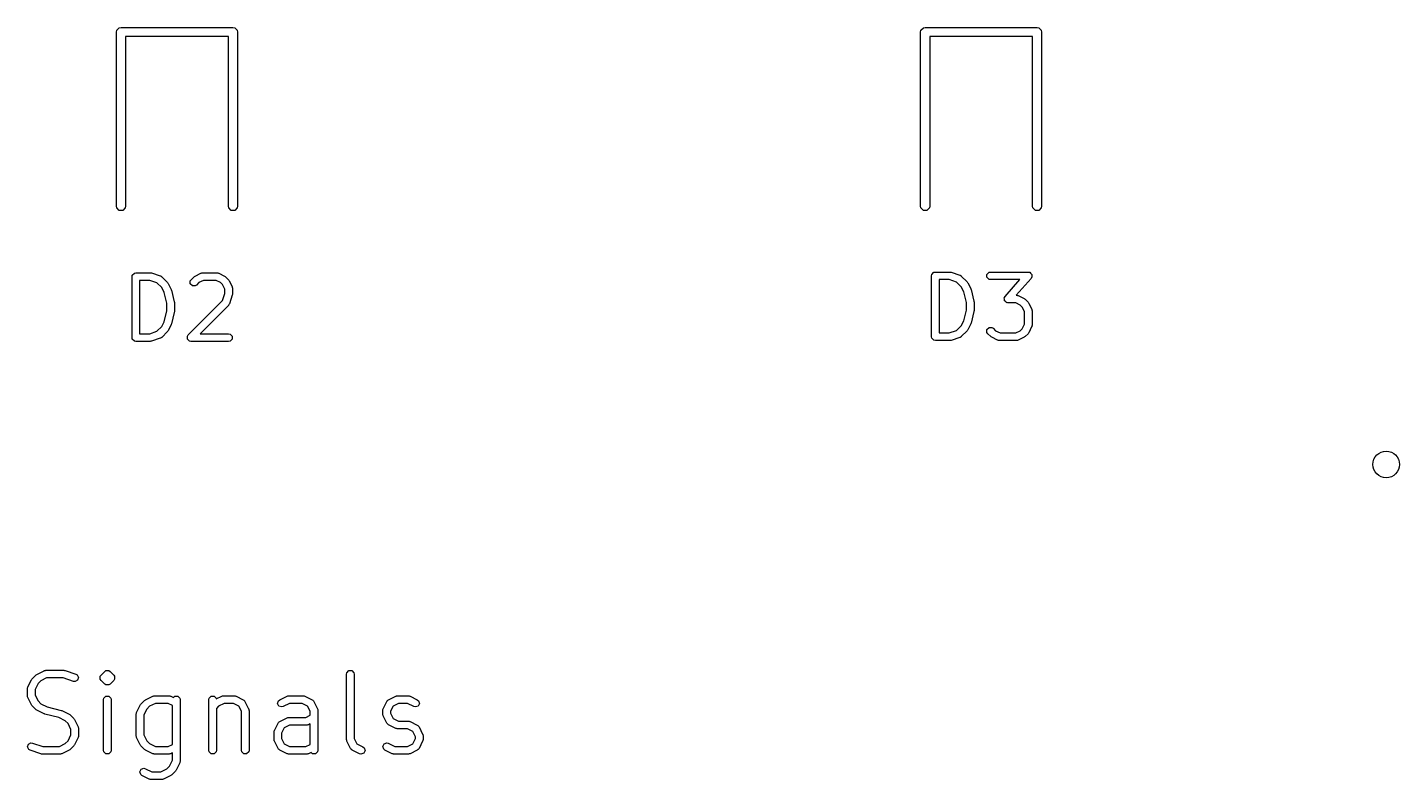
# Model space of a CAD drawing. Extents: x 4.43 to 6.16, y -4.89 to -3.36.
# Drawn here: x 5.453 to 6.162, y -4.894 to -4.505 of the extents above; entities that cross this region are included whole.
import ezdxf

# ---------------------------------------------------------------- set-up
doc = ezdxf.new("R2010")
doc.units = 0
doc.header["$MEASUREMENT"] = 0
doc.layers.add('BLACK', color=7, linetype='CONTINUOUS')

msp = doc.modelspace()

# ---------------------------------------------------------------- linework, layer by layer
at = {"layer": 'BLACK', "linetype": 'CONTINUOUS'}
for p, q in [((5.49862, -4.50728), (5.4988, -4.50638)), ((5.49862, -4.59724), (5.49862, -4.50728)), ((5.4988, -4.50638), (5.50008, -4.5051)), ((5.50008, -4.5051), (5.50098, -4.50492)), ((5.50098, -4.50492), (5.55886, -4.50492)), ((5.5565, -4.50965), (5.50335, -4.50965)), ((5.50335, -4.50965), (5.50335, -4.59724)), ((5.5565, -4.59724), (5.5565, -4.50965)), ((5.55886, -4.50492), (5.55976, -4.5051)), ((5.55976, -4.5051), (5.56104, -4.50638)), ((5.56104, -4.50638), (5.56122, -4.50728)), ((5.56122, -4.50728), (5.56122, -4.59724)), ((5.91437, -4.50728), (5.91455, -4.50638)), ((5.91437, -4.59724), (5.91437, -4.50728)), ((5.91455, -4.50638), (5.91583, -4.5051)), ((5.91583, -4.5051), (5.91673, -4.50492)), ((5.91673, -4.50492), (5.97461, -4.50492)), ((5.97224, -4.50965), (5.91909, -4.50965)), ((5.91909, -4.50965), (5.91909, -4.59724)), ((5.97224, -4.59724), (5.97224, -4.50965)), ((5.97461, -4.50492), (5.97551, -4.5051)), ((5.97551, -4.5051), (5.97679, -4.50638)), ((5.97679, -4.50638), (5.97697, -4.50728)), ((5.97697, -4.50728), (5.97697, -4.59724)), ((5.4988, -4.59815), (5.49862, -4.59724)), ((5.50008, -4.59943), (5.4988, -4.59815)), ((5.50189, -4.59943), (5.50008, -4.59943)), ((5.50317, -4.59815), (5.50189, -4.59943)), ((5.50335, -4.59724), (5.50317, -4.59815)), ((5.55668, -4.59815), (5.5565, -4.59724)), ((5.55795, -4.59943), (5.55668, -4.59815)), ((5.55976, -4.59943), (5.55795, -4.59943)), ((5.56104, -4.59815), (5.55976, -4.59943)), ((5.56122, -4.59724), (5.56104, -4.59815)), ((5.91455, -4.59815), (5.91437, -4.59724)), ((5.91583, -4.59943), (5.91455, -4.59815)), ((5.91764, -4.59943), (5.91583, -4.59943)), ((5.91891, -4.59815), (5.91764, -4.59943)), ((5.91909, -4.59724), (5.91891, -4.59815)), ((5.97242, -4.59815), (5.97224, -4.59724)), ((5.9737, -4.59943), (5.97242, -4.59815)), ((5.97551, -4.59943), (5.9737, -4.59943)), ((5.97679, -4.59815), (5.97551, -4.59943)), ((5.97697, -4.59724), (5.97679, -4.59815)), ((5.50682, -4.6329), (5.50789, -4.63184)), ((5.50789, -4.63184), (5.50864, -4.63169)), ((5.50864, -4.63169), (5.51614, -4.63169)), ((5.51614, -4.63169), (5.51645, -4.63175)), ((5.51645, -4.63175), (5.51676, -4.63179)), ((5.51676, -4.63179), (5.52126, -4.63329)), ((5.53926, -4.6334), (5.54226, -4.6319)), ((5.54226, -4.6319), (5.54235, -4.63187)), ((5.54235, -4.63187), (5.54239, -4.63184)), ((5.54239, -4.63184), (5.54269, -4.63178)), ((5.54269, -4.63178), (5.543, -4.63169)), ((5.543, -4.63169), (5.54304, -4.63171)), ((5.54304, -4.63171), (5.54314, -4.63169)), ((5.54314, -4.63169), (5.55064, -4.63169)), ((5.55064, -4.63169), (5.55073, -4.63171)), ((5.55073, -4.63171), (5.55078, -4.63169)), ((5.55078, -4.63169), (5.55108, -4.63178)), ((5.55108, -4.63178), (5.55139, -4.63184)), ((5.55139, -4.63184), (5.55142, -4.63187)), ((5.55142, -4.63187), (5.55152, -4.6319)), ((5.55152, -4.6319), (5.55452, -4.6334)), ((5.92021, -4.63251), (5.92128, -4.63144)), ((5.92128, -4.63144), (5.92203, -4.6313)), ((5.92203, -4.6313), (5.92953, -4.6313)), ((5.92953, -4.6313), (5.92984, -4.63136)), ((5.92984, -4.63136), (5.93015, -4.6314)), ((5.93015, -4.6314), (5.93465, -4.6329)), ((5.94871, -4.63251), (5.94977, -4.63144)), ((5.94977, -4.63144), (5.95052, -4.6313)), ((5.95052, -4.6313), (5.97002, -4.6313)), ((5.97002, -4.6313), (5.97057, -4.6314)), ((5.97057, -4.6314), (5.97065, -4.6314)), ((5.97065, -4.6314), (5.97069, -4.63143)), ((5.97069, -4.63143), (5.97078, -4.63144)), ((5.97078, -4.63144), (5.97127, -4.63193)), ((5.97127, -4.63193), (5.97179, -4.63239)), ((5.50667, -4.63366), (5.50682, -4.6329)), ((5.50667, -4.66515), (5.50667, -4.63366)), ((5.51582, -4.63563), (5.51061, -4.63563)), ((5.51061, -4.63563), (5.51061, -4.66318)), ((5.51958, -4.63688), (5.51582, -4.63563)), ((5.52202, -4.63932), (5.51958, -4.63688)), ((5.52126, -4.63329), (5.52135, -4.63334)), ((5.52135, -4.63334), (5.52139, -4.63334)), ((5.52139, -4.63334), (5.52166, -4.63351)), ((5.52166, -4.63351), (5.52193, -4.63367)), ((5.52193, -4.63367), (5.52195, -4.63371)), ((5.52195, -4.63371), (5.52203, -4.63377)), ((5.52328, -4.64184), (5.52202, -4.63932)), ((5.52203, -4.63377), (5.52503, -4.63676)), ((5.52503, -4.63676), (5.52521, -4.63703)), ((5.52521, -4.63703), (5.5254, -4.63728)), ((5.5254, -4.63728), (5.5269, -4.64028)), ((5.53682, -4.6359), (5.53725, -4.63526)), ((5.53682, -4.63741), (5.53682, -4.6359)), ((5.53789, -4.63848), (5.53682, -4.63741)), ((5.53725, -4.63526), (5.53875, -4.63377)), ((5.53939, -4.63848), (5.53789, -4.63848)), ((5.53875, -4.63377), (5.53901, -4.63359)), ((5.53901, -4.63359), (5.53926, -4.6334)), ((5.54003, -4.63805), (5.53939, -4.63848)), ((5.5413, -4.63677), (5.54003, -4.63805)), ((5.5436, -4.63563), (5.5413, -4.63677)), ((5.55017, -4.63563), (5.5436, -4.63563)), ((5.55247, -4.63677), (5.55017, -4.63563)), ((5.55352, -4.63782), (5.55247, -4.63677)), ((5.55467, -4.64012), (5.55352, -4.63782)), ((5.55452, -4.6334), (5.55477, -4.63359)), ((5.55477, -4.63359), (5.55503, -4.63377)), ((5.55503, -4.63377), (5.55653, -4.63526)), ((5.55653, -4.63526), (5.5567, -4.63553)), ((5.5567, -4.63553), (5.5569, -4.63578)), ((5.5569, -4.63578), (5.5584, -4.63878)), ((5.5584, -4.63878), (5.55842, -4.63887)), ((5.55842, -4.63887), (5.55846, -4.6389)), ((5.55846, -4.6389), (5.55852, -4.63921)), ((5.55852, -4.63921), (5.5586, -4.63952)), ((5.92006, -4.63326), (5.92021, -4.63251)), ((5.92006, -4.66476), (5.92006, -4.63326)), ((5.92921, -4.63523), (5.924, -4.63523)), ((5.924, -4.63523), (5.924, -4.66279)), ((5.93296, -4.63648), (5.92921, -4.63523)), ((5.93541, -4.63893), (5.93296, -4.63648)), ((5.93465, -4.6329), (5.93474, -4.63294)), ((5.93474, -4.63294), (5.93478, -4.63294)), ((5.93478, -4.63294), (5.93504, -4.63312)), ((5.93504, -4.63312), (5.93532, -4.63328)), ((5.93532, -4.63328), (5.93534, -4.63332)), ((5.93534, -4.63332), (5.93542, -4.63337)), ((5.93667, -4.64145), (5.93541, -4.63893)), ((5.93542, -4.63337), (5.93842, -4.63637)), ((5.93842, -4.63637), (5.93859, -4.63663)), ((5.93859, -4.63663), (5.93879, -4.63688)), ((5.93879, -4.63688), (5.94029, -4.63988)), ((5.94871, -4.63402), (5.94871, -4.63251)), ((5.94977, -4.63508), (5.94871, -4.63402)), ((5.95052, -4.63523), (5.94977, -4.63508)), ((5.96568, -4.63523), (5.95052, -4.63523)), ((5.95804, -4.64397), (5.96568, -4.63523)), ((5.9715, -4.63456), (5.96386, -4.64329)), ((5.97178, -4.63407), (5.9715, -4.63456)), ((5.97184, -4.63402), (5.97178, -4.63407)), ((5.97179, -4.63239), (5.97179, -4.63246)), ((5.97179, -4.63246), (5.97184, -4.63251)), ((5.97184, -4.63251), (5.97184, -4.6332)), ((5.97184, -4.6332), (5.97189, -4.63389)), ((5.97189, -4.63389), (5.97184, -4.63397)), ((5.97184, -4.63397), (5.97184, -4.63402)), ((5.52467, -4.6474), (5.52328, -4.64184)), ((5.5269, -4.64028), (5.52696, -4.64048)), ((5.52696, -4.64048), (5.52705, -4.64068)), ((5.52705, -4.64068), (5.52855, -4.64668)), ((5.53575, -4.66376), (5.55342, -4.64609)), ((5.55342, -4.64609), (5.55467, -4.64234)), ((5.55467, -4.64234), (5.55467, -4.64012)), ((5.5585, -4.64328), (5.557, -4.64778)), ((5.55854, -4.64297), (5.5585, -4.64328)), ((5.55861, -4.64266), (5.55854, -4.64297)), ((5.5586, -4.63952), (5.55859, -4.63956)), ((5.55859, -4.63956), (5.55861, -4.63966)), ((5.55861, -4.63966), (5.55861, -4.64266)), ((5.93806, -4.647), (5.93667, -4.64145)), ((5.94029, -4.63988), (5.94034, -4.64009)), ((5.94034, -4.64009), (5.94044, -4.64029)), ((5.94044, -4.64029), (5.94194, -4.64628)), ((5.94194, -4.64628), (5.94195, -4.64653)), ((5.94195, -4.64653), (5.94199, -4.64676)), ((5.95766, -4.64463), (5.95771, -4.64455)), ((5.95771, -4.64532), (5.95766, -4.64463)), ((5.95771, -4.64451), (5.95776, -4.64445)), ((5.95771, -4.64455), (5.95771, -4.64451)), ((5.95771, -4.64602), (5.95771, -4.64532)), ((5.95775, -4.64606), (5.95771, -4.64602)), ((5.95776, -4.64613), (5.95775, -4.64606)), ((5.95776, -4.64445), (5.95804, -4.64397)), ((5.95828, -4.64659), (5.95776, -4.64613)), ((5.96386, -4.64329), (5.96402, -4.64329)), ((5.96402, -4.64329), (5.96412, -4.64331)), ((5.96412, -4.64331), (5.96416, -4.6433)), ((5.96416, -4.6433), (5.96447, -4.64338)), ((5.96447, -4.64338), (5.96478, -4.64344)), ((5.96478, -4.64344), (5.96481, -4.64348)), ((5.96481, -4.64348), (5.9649, -4.6435)), ((5.9649, -4.6435), (5.9679, -4.645)), ((5.9679, -4.645), (5.96815, -4.64519)), ((5.96815, -4.64519), (5.96841, -4.64537)), ((5.96841, -4.64537), (5.96991, -4.64687)), ((5.52328, -4.65697), (5.52467, -4.65141)), ((5.52467, -4.65141), (5.52467, -4.6474)), ((5.52855, -4.65213), (5.52705, -4.65813)), ((5.52855, -4.64668), (5.52856, -4.64692)), ((5.52856, -4.65189), (5.52855, -4.65213)), ((5.52856, -4.64692), (5.52861, -4.64716)), ((5.52861, -4.65166), (5.52856, -4.65189)), ((5.52861, -4.64716), (5.52861, -4.65166)), ((5.55653, -4.64855), (5.54189, -4.66318)), ((5.55658, -4.64847), (5.55653, -4.64855)), ((5.55662, -4.64845), (5.55658, -4.64847)), ((5.55678, -4.64817), (5.55662, -4.64845)), ((5.55696, -4.64791), (5.55678, -4.64817)), ((5.557, -4.64778), (5.55696, -4.64786)), ((5.55696, -4.64786), (5.55696, -4.64791)), ((5.93667, -4.65657), (5.93806, -4.65102)), ((5.93806, -4.65102), (5.93806, -4.647)), ((5.94194, -4.65174), (5.94044, -4.65774)), ((5.94195, -4.6515), (5.94194, -4.65174)), ((5.94199, -4.65126), (5.94195, -4.6515)), ((5.94199, -4.64676), (5.94199, -4.65126)), ((5.95877, -4.64708), (5.95828, -4.64659)), ((5.95886, -4.6471), (5.95877, -4.64708)), ((5.95889, -4.64713), (5.95886, -4.6471)), ((5.95897, -4.64712), (5.95889, -4.64713)), ((5.95952, -4.64723), (5.95897, -4.64712)), ((5.96356, -4.64723), (5.95952, -4.64723)), ((5.96586, -4.64838), (5.96356, -4.64723)), ((5.9669, -4.64943), (5.96586, -4.64838)), ((5.96805, -4.65173), (5.9669, -4.64943)), ((5.96805, -4.6583), (5.96805, -4.65173)), ((5.96991, -4.64687), (5.97009, -4.64713)), ((5.97009, -4.64713), (5.97028, -4.64738)), ((5.97028, -4.64738), (5.97178, -4.65038)), ((5.97178, -4.65038), (5.97181, -4.65048)), ((5.97181, -4.65048), (5.97184, -4.65051)), ((5.97184, -4.65051), (5.9719, -4.65082)), ((5.9719, -4.65082), (5.97199, -4.65112)), ((5.97199, -4.65112), (5.97197, -4.65116)), ((5.97197, -4.65116), (5.97199, -4.65126)), ((5.97199, -4.65126), (5.97199, -4.65876)), ((5.51958, -4.66193), (5.52202, -4.65949)), ((5.52202, -4.65949), (5.52328, -4.65697)), ((5.5269, -4.65853), (5.5254, -4.66153)), ((5.52696, -4.65833), (5.5269, -4.65853)), ((5.52705, -4.65813), (5.52696, -4.65833)), ((5.93296, -4.66154), (5.93541, -4.65909)), ((5.93541, -4.65909), (5.93667, -4.65657)), ((5.94029, -4.65814), (5.93879, -4.66114)), ((5.94034, -4.65793), (5.94029, -4.65814)), ((5.94044, -4.65774), (5.94034, -4.65793)), ((5.94871, -4.66101), (5.94977, -4.65994)), ((5.94977, -4.65994), (5.95128, -4.65994)), ((5.95128, -4.65994), (5.95192, -4.66037)), ((5.95192, -4.66037), (5.95319, -4.66164)), ((5.96586, -4.66164), (5.9669, -4.66059)), ((5.9669, -4.66059), (5.96805, -4.6583)), ((5.97178, -4.65964), (5.97028, -4.66264)), ((5.97181, -4.65955), (5.97178, -4.65964)), ((5.97184, -4.65951), (5.97181, -4.65955)), ((5.9719, -4.6592), (5.97184, -4.65951)), ((5.97199, -4.6589), (5.9719, -4.6592)), ((5.97199, -4.65876), (5.97197, -4.65886)), ((5.97197, -4.65886), (5.97199, -4.6589)), ((5.50682, -4.66591), (5.50667, -4.66515)), ((5.50789, -4.66697), (5.50682, -4.66591)), ((5.50864, -4.66712), (5.50789, -4.66697)), ((5.51614, -4.66712), (5.50864, -4.66712)), ((5.51061, -4.66318), (5.51582, -4.66318)), ((5.51582, -4.66318), (5.51958, -4.66193)), ((5.51645, -4.66706), (5.51614, -4.66712)), ((5.51676, -4.66702), (5.51645, -4.66706)), ((5.52126, -4.66552), (5.51676, -4.66702)), ((5.52135, -4.66547), (5.52126, -4.66552)), ((5.52139, -4.66547), (5.52135, -4.66547)), ((5.52166, -4.6653), (5.52139, -4.66547)), ((5.52193, -4.66514), (5.52166, -4.6653)), ((5.52195, -4.6651), (5.52193, -4.66514)), ((5.52203, -4.66505), (5.52195, -4.6651)), ((5.52503, -4.66205), (5.52203, -4.66505)), ((5.52521, -4.66178), (5.52503, -4.66205)), ((5.5254, -4.66153), (5.52521, -4.66178)), ((5.53532, -4.6644), (5.53575, -4.66376)), ((5.53532, -4.66591), (5.53532, -4.6644)), ((5.53639, -4.66697), (5.53532, -4.66591)), ((5.53714, -4.66712), (5.53639, -4.66697)), ((5.55664, -4.66712), (5.53714, -4.66712)), ((5.54189, -4.66318), (5.55664, -4.66318)), ((5.55664, -4.66318), (5.55739, -4.66333)), ((5.55739, -4.66697), (5.55664, -4.66712)), ((5.55739, -4.66333), (5.55846, -4.6644)), ((5.55846, -4.66591), (5.55739, -4.66697)), ((5.55846, -4.6644), (5.55846, -4.66591)), ((5.92021, -4.66551), (5.92006, -4.66476)), ((5.92128, -4.66658), (5.92021, -4.66551)), ((5.92203, -4.66673), (5.92128, -4.66658)), ((5.92953, -4.66673), (5.92203, -4.66673)), ((5.924, -4.66279), (5.92921, -4.66279)), ((5.92921, -4.66279), (5.93296, -4.66154)), ((5.92984, -4.66667), (5.92953, -4.66673)), ((5.93015, -4.66663), (5.92984, -4.66667)), ((5.93465, -4.66513), (5.93015, -4.66663)), ((5.93474, -4.66508), (5.93465, -4.66513)), ((5.93478, -4.66508), (5.93474, -4.66508)), ((5.93504, -4.6649), (5.93478, -4.66508)), ((5.93532, -4.66475), (5.93504, -4.6649)), ((5.93534, -4.66471), (5.93532, -4.66475)), ((5.93542, -4.66465), (5.93534, -4.66471)), ((5.93842, -4.66165), (5.93542, -4.66465)), ((5.93859, -4.66139), (5.93842, -4.66165)), ((5.93879, -4.66114), (5.93859, -4.66139)), ((5.94871, -4.66251), (5.94871, -4.66101)), ((5.94913, -4.66315), (5.94871, -4.66251)), ((5.95063, -4.66465), (5.94913, -4.66315)), ((5.9509, -4.66483), (5.95063, -4.66465)), ((5.95114, -4.66502), (5.9509, -4.66483)), ((5.95414, -4.66652), (5.95114, -4.66502)), ((5.95319, -4.66164), (5.95549, -4.66279)), ((5.95424, -4.66655), (5.95414, -4.66652)), ((5.95427, -4.66658), (5.95424, -4.66655)), ((5.95458, -4.66664), (5.95427, -4.66658)), ((5.95488, -4.66672), (5.95458, -4.66664)), ((5.95493, -4.66671), (5.95488, -4.66672)), ((5.95502, -4.66673), (5.95493, -4.66671)), ((5.96402, -4.66673), (5.95502, -4.66673)), ((5.95549, -4.66279), (5.96356, -4.66279)), ((5.96356, -4.66279), (5.96586, -4.66164)), ((5.96412, -4.66671), (5.96402, -4.66673)), ((5.96416, -4.66672), (5.96412, -4.66671)), ((5.96447, -4.66664), (5.96416, -4.66672)), ((5.96478, -4.66658), (5.96447, -4.66664)), ((5.96481, -4.66655), (5.96478, -4.66658)), ((5.9649, -4.66652), (5.96481, -4.66655)), ((5.9679, -4.66502), (5.9649, -4.66652)), ((5.96815, -4.66483), (5.9679, -4.66502)), ((5.96841, -4.66465), (5.96815, -4.66483)), ((5.96991, -4.66315), (5.96841, -4.66465)), ((5.97009, -4.66289), (5.96991, -4.66315)), ((5.97028, -4.66264), (5.97009, -4.66289)), ((5.45745, -4.83919), (5.4612, -4.83731)), ((5.4612, -4.83731), (5.46129, -4.83728)), ((5.46129, -4.83728), (5.46132, -4.83725)), ((5.46132, -4.83725), (5.46163, -4.83719)), ((5.46163, -4.83719), (5.46194, -4.83711)), ((5.46194, -4.83711), (5.46198, -4.83712)), ((5.46198, -4.83712), (5.46208, -4.8371)), ((5.46208, -4.8371), (5.47145, -4.8371)), ((5.47145, -4.8371), (5.47176, -4.83716)), ((5.47176, -4.83716), (5.47207, -4.8372)), ((5.47207, -4.8372), (5.4777, -4.83908)), ((5.49068, -4.83955), (5.49256, -4.83768)), ((5.49256, -4.83768), (5.49319, -4.83725)), ((5.49319, -4.83725), (5.4947, -4.83725)), ((5.4947, -4.83725), (5.49534, -4.83768)), ((5.49534, -4.83768), (5.49721, -4.83955)), ((5.61774, -4.83832), (5.6188, -4.83725)), ((5.6188, -4.83725), (5.62031, -4.83725)), ((5.62031, -4.83725), (5.62138, -4.83832)), ((5.45282, -4.84569), (5.45469, -4.84194)), ((5.45469, -4.84194), (5.45488, -4.84169)), ((5.45488, -4.84169), (5.45506, -4.84143)), ((5.45506, -4.84143), (5.45693, -4.83955)), ((5.45807, -4.84399), (5.45655, -4.84704)), ((5.45693, -4.83955), (5.4572, -4.83938)), ((5.4572, -4.83938), (5.45745, -4.83919)), ((5.45949, -4.84256), (5.45807, -4.84399)), ((5.46254, -4.84104), (5.45949, -4.84256)), ((5.47113, -4.84104), (5.46254, -4.84104)), ((5.47645, -4.84281), (5.47113, -4.84104)), ((5.47721, -4.84291), (5.47645, -4.84281)), ((5.47856, -4.84224), (5.47721, -4.84291)), ((5.4777, -4.83908), (5.47836, -4.83946)), ((5.47836, -4.83946), (5.47904, -4.84081)), ((5.47904, -4.84081), (5.47856, -4.84224)), ((5.49025, -4.84019), (5.49068, -4.83955)), ((5.49025, -4.8417), (5.49025, -4.84019)), ((5.49025, -4.84019), (5.49025, -4.84019)), ((5.49068, -4.84234), (5.49025, -4.8417)), ((5.49256, -4.84421), (5.49068, -4.84234)), ((5.49319, -4.84464), (5.49256, -4.84421)), ((5.4947, -4.84464), (5.49319, -4.84464)), ((5.49319, -4.84464), (5.49319, -4.84464)), ((5.49534, -4.84421), (5.4947, -4.84464)), ((5.49721, -4.84234), (5.49534, -4.84421)), ((5.49721, -4.83955), (5.49764, -4.84019)), ((5.49764, -4.8417), (5.49721, -4.84234)), ((5.49764, -4.84019), (5.49764, -4.84019)), ((5.49764, -4.84019), (5.49764, -4.8417)), ((5.61759, -4.83907), (5.61774, -4.83832)), ((5.61759, -4.87282), (5.61759, -4.83907)), ((5.62138, -4.83832), (5.62153, -4.83907)), ((5.62153, -4.83907), (5.62153, -4.87235)), ((5.45261, -4.84643), (5.4527, -4.84613)), ((5.45263, -4.84647), (5.45261, -4.84643)), ((5.45261, -4.84657), (5.45263, -4.84647)), ((5.45261, -4.85032), (5.45261, -4.84657)), ((5.45263, -4.85042), (5.45261, -4.85032)), ((5.45261, -4.85046), (5.45263, -4.85042)), ((5.4527, -4.85076), (5.45261, -4.85046)), ((5.4527, -4.84613), (5.45276, -4.84582)), ((5.45276, -4.85107), (5.4527, -4.85076)), ((5.45276, -4.84582), (5.45279, -4.84579)), ((5.45279, -4.85111), (5.45276, -4.85107)), ((5.45279, -4.84579), (5.45282, -4.84569)), ((5.45282, -4.8512), (5.45279, -4.85111)), ((5.45469, -4.85495), (5.45282, -4.8512)), ((5.45655, -4.84704), (5.45655, -4.84986)), ((5.45655, -4.84986), (5.45807, -4.8529)), ((5.49198, -4.85219), (5.49213, -4.85144)), ((5.49198, -4.87844), (5.49198, -4.85219)), ((5.49213, -4.85144), (5.49319, -4.85038)), ((5.49319, -4.85038), (5.4947, -4.85038)), ((5.4947, -4.85038), (5.49577, -4.85144)), ((5.49577, -4.85144), (5.49592, -4.85219)), ((5.49592, -4.85219), (5.49592, -4.87844)), ((5.51369, -4.85231), (5.51744, -4.85043)), ((5.51744, -4.85043), (5.51753, -4.85041)), ((5.51753, -4.85041), (5.51757, -4.85038)), ((5.51757, -4.85038), (5.51788, -4.85031)), ((5.51788, -4.85031), (5.51818, -4.85023)), ((5.51818, -4.85023), (5.51822, -4.85025)), ((5.51822, -4.85025), (5.51832, -4.85023)), ((5.51832, -4.85023), (5.52582, -4.85023)), ((5.52582, -4.85023), (5.52592, -4.85025)), ((5.52592, -4.85025), (5.52596, -4.85023)), ((5.52596, -4.85023), (5.52626, -4.85031)), ((5.52626, -4.85031), (5.52657, -4.85038)), ((5.52657, -4.85038), (5.5266, -4.85041)), ((5.5266, -4.85041), (5.5267, -4.85043)), ((5.5267, -4.85043), (5.52807, -4.85112)), ((5.52807, -4.85112), (5.52881, -4.85038)), ((5.52881, -4.85038), (5.53032, -4.85038)), ((5.53032, -4.85038), (5.53139, -4.85144)), ((5.53139, -4.85144), (5.53154, -4.85219)), ((5.53154, -4.85219), (5.53154, -4.88407)), ((5.54635, -4.85219), (5.5465, -4.85144)), ((5.54635, -4.87844), (5.54635, -4.85219)), ((5.5465, -4.85144), (5.54756, -4.85038)), ((5.54756, -4.85038), (5.54907, -4.85038)), ((5.54907, -4.85038), (5.55013, -4.85144)), ((5.55013, -4.85144), (5.55022, -4.85186)), ((5.55022, -4.85186), (5.55306, -4.85043)), ((5.55306, -4.85043), (5.55315, -4.85041)), ((5.55315, -4.85041), (5.55319, -4.85038)), ((5.55319, -4.85038), (5.5535, -4.85031)), ((5.5535, -4.85031), (5.5538, -4.85023)), ((5.5538, -4.85023), (5.55384, -4.85025)), ((5.55384, -4.85025), (5.55394, -4.85023)), ((5.55394, -4.85023), (5.55956, -4.85023)), ((5.55956, -4.85023), (5.55966, -4.85025)), ((5.55966, -4.85025), (5.5597, -4.85023)), ((5.5597, -4.85023), (5.56001, -4.85031)), ((5.56001, -4.85031), (5.56032, -4.85038)), ((5.56032, -4.85038), (5.56035, -4.85041)), ((5.56035, -4.85041), (5.56044, -4.85043)), ((5.56044, -4.85043), (5.56419, -4.85231)), ((5.58306, -4.85231), (5.58681, -4.85043)), ((5.58681, -4.85043), (5.5869, -4.85041)), ((5.5869, -4.85041), (5.58693, -4.85038)), ((5.58693, -4.85038), (5.58724, -4.85031)), ((5.58724, -4.85031), (5.58755, -4.85023)), ((5.58755, -4.85023), (5.58759, -4.85025)), ((5.58759, -4.85025), (5.58769, -4.85023)), ((5.58769, -4.85023), (5.59518, -4.85023)), ((5.59518, -4.85023), (5.59528, -4.85025)), ((5.59528, -4.85025), (5.59532, -4.85023)), ((5.59532, -4.85023), (5.59563, -4.85031)), ((5.59563, -4.85031), (5.59594, -4.85038)), ((5.59594, -4.85038), (5.59597, -4.85041)), ((5.59597, -4.85041), (5.59607, -4.85043)), ((5.59607, -4.85043), (5.59981, -4.85231)), ((5.6393, -4.85231), (5.64305, -4.85043)), ((5.64305, -4.85043), (5.64314, -4.85041)), ((5.64314, -4.85041), (5.64318, -4.85038)), ((5.64318, -4.85038), (5.64348, -4.85031)), ((5.64348, -4.85031), (5.64379, -4.85023)), ((5.64379, -4.85023), (5.64383, -4.85025)), ((5.64383, -4.85025), (5.64393, -4.85023)), ((5.64393, -4.85023), (5.64955, -4.85023)), ((5.64955, -4.85023), (5.64965, -4.85025)), ((5.64965, -4.85025), (5.64969, -4.85023)), ((5.64969, -4.85023), (5.65, -4.85031)), ((5.65, -4.85031), (5.65031, -4.85038)), ((5.65031, -4.85038), (5.65034, -4.85041)), ((5.65034, -4.85041), (5.65043, -4.85043)), ((5.65043, -4.85043), (5.65418, -4.85231)), ((5.45488, -4.8552), (5.45469, -4.85495)), ((5.45506, -4.85546), (5.45488, -4.8552)), ((5.45693, -4.85734), (5.45506, -4.85546)), ((5.4572, -4.85751), (5.45693, -4.85734)), ((5.45745, -4.85771), (5.4572, -4.85751)), ((5.4612, -4.85958), (5.45745, -4.85771)), ((5.45807, -4.8529), (5.45949, -4.85433)), ((5.45949, -4.85433), (5.46276, -4.85596)), ((5.46276, -4.85596), (5.47005, -4.85778)), ((5.47005, -4.85778), (5.47025, -4.85788)), ((5.47025, -4.85788), (5.47046, -4.85793)), ((5.47046, -4.85793), (5.47421, -4.85981)), ((5.50886, -4.85955), (5.50894, -4.85925)), ((5.50894, -4.85925), (5.509, -4.85894)), ((5.509, -4.85894), (5.50903, -4.85891)), ((5.50903, -4.85891), (5.50906, -4.85881)), ((5.50906, -4.85881), (5.51093, -4.85506)), ((5.51093, -4.85506), (5.51113, -4.85481)), ((5.51113, -4.85481), (5.5113, -4.85455)), ((5.5113, -4.85455), (5.51318, -4.85268)), ((5.51431, -4.85711), (5.51279, -4.86016)), ((5.51318, -4.85268), (5.51344, -4.8525)), ((5.51344, -4.8525), (5.51369, -4.85231)), ((5.51574, -4.85569), (5.51431, -4.85711)), ((5.51878, -4.85416), (5.51574, -4.85569)), ((5.52535, -4.85416), (5.51878, -4.85416)), ((5.5276, -4.85529), (5.52535, -4.85416)), ((5.5276, -4.87535), (5.5276, -4.85529)), ((5.55136, -4.85569), (5.55028, -4.85676)), ((5.55028, -4.85676), (5.55028, -4.87844)), ((5.5544, -4.85416), (5.55136, -4.85569)), ((5.5591, -4.85416), (5.5544, -4.85416)), ((5.56185, -4.85554), (5.5591, -4.85416)), ((5.56322, -4.85828), (5.56185, -4.85554)), ((5.56322, -4.87844), (5.56322, -4.85828)), ((5.56419, -4.85231), (5.5645, -4.85255)), ((5.5645, -4.85255), (5.5646, -4.85258)), ((5.5646, -4.85258), (5.56469, -4.85269)), ((5.56469, -4.85269), (5.5648, -4.85278)), ((5.5648, -4.85278), (5.56483, -4.85288)), ((5.56483, -4.85288), (5.56507, -4.85319)), ((5.56507, -4.85319), (5.56695, -4.85694)), ((5.56695, -4.85694), (5.56698, -4.85703)), ((5.56698, -4.85703), (5.56701, -4.85707)), ((5.56701, -4.85707), (5.56707, -4.85738)), ((5.56707, -4.85738), (5.56715, -4.85768)), ((5.56715, -4.85768), (5.56714, -4.85772)), ((5.56714, -4.85772), (5.56716, -4.85782)), ((5.56716, -4.85782), (5.56716, -4.87844)), ((5.58197, -4.85421), (5.58245, -4.85278)), ((5.58265, -4.85556), (5.58197, -4.85421)), ((5.58245, -4.85278), (5.58306, -4.85231)), ((5.58408, -4.85603), (5.58265, -4.85556)), ((5.58482, -4.85583), (5.58408, -4.85603)), ((5.58815, -4.85416), (5.58482, -4.85583)), ((5.59472, -4.85416), (5.58815, -4.85416)), ((5.59747, -4.85554), (5.59472, -4.85416)), ((5.59884, -4.85828), (5.59747, -4.85554)), ((5.59884, -4.86035), (5.59884, -4.85828)), ((5.59981, -4.85231), (5.60012, -4.85255)), ((5.60012, -4.85255), (5.60022, -4.85258)), ((5.60022, -4.85258), (5.60031, -4.85269)), ((5.60031, -4.85269), (5.60042, -4.85278)), ((5.60042, -4.85278), (5.60045, -4.85288)), ((5.60045, -4.85288), (5.60069, -4.85319)), ((5.60069, -4.85319), (5.60257, -4.85694)), ((5.60257, -4.85694), (5.6026, -4.85703)), ((5.6026, -4.85703), (5.60263, -4.85707)), ((5.60263, -4.85707), (5.60269, -4.85738)), ((5.60269, -4.85738), (5.60277, -4.85768)), ((5.60277, -4.85768), (5.60276, -4.85772)), ((5.60276, -4.85772), (5.60278, -4.85782)), ((5.60278, -4.85782), (5.60278, -4.87844)), ((5.63634, -4.85768), (5.63642, -4.85738)), ((5.63636, -4.85772), (5.63634, -4.85768)), ((5.63634, -4.85782), (5.63636, -4.85772)), ((5.63634, -4.85969), (5.63634, -4.85782)), ((5.63642, -4.85738), (5.63649, -4.85707)), ((5.63649, -4.85707), (5.63652, -4.85703)), ((5.63652, -4.85703), (5.63654, -4.85694)), ((5.63654, -4.85694), (5.63842, -4.85319)), ((5.63842, -4.85319), (5.63866, -4.85288)), ((5.63866, -4.85288), (5.63869, -4.85278)), ((5.63869, -4.85278), (5.6388, -4.85269)), ((5.6388, -4.85269), (5.63889, -4.85258)), ((5.63889, -4.85258), (5.63899, -4.85255)), ((5.63899, -4.85255), (5.6393, -4.85231)), ((5.64165, -4.85554), (5.64027, -4.85828)), ((5.64027, -4.85828), (5.64027, -4.85923)), ((5.64027, -4.85923), (5.64165, -4.86198)), ((5.64439, -4.85416), (5.64165, -4.85554)), ((5.64909, -4.85416), (5.64439, -4.85416)), ((5.65242, -4.85583), (5.64909, -4.85416)), ((5.65316, -4.85603), (5.65242, -4.85583)), ((5.65459, -4.85556), (5.65316, -4.85603)), ((5.65418, -4.85231), (5.65479, -4.85278)), ((5.65527, -4.85421), (5.65459, -4.85556)), ((5.65479, -4.85278), (5.65527, -4.85421)), ((5.4614, -4.85964), (5.4612, -4.85958)), ((5.4616, -4.85973), (5.4614, -4.85964)), ((5.46889, -4.86155), (5.4616, -4.85973)), ((5.47216, -4.86319), (5.46889, -4.86155)), ((5.47358, -4.86461), (5.47216, -4.86319)), ((5.47511, -4.86766), (5.47358, -4.86461)), ((5.47421, -4.85981), (5.47445, -4.86)), ((5.47445, -4.86), (5.47472, -4.86018)), ((5.47472, -4.86018), (5.47659, -4.86205)), ((5.47659, -4.86205), (5.47677, -4.86231)), ((5.47677, -4.86231), (5.47696, -4.86256)), ((5.47696, -4.86256), (5.47884, -4.86631)), ((5.47884, -4.86631), (5.47886, -4.86641)), ((5.47886, -4.86641), (5.47889, -4.86644)), ((5.47889, -4.86644), (5.47895, -4.86675)), ((5.50885, -4.85969), (5.50887, -4.8596)), ((5.50885, -4.87094), (5.50885, -4.85969)), ((5.50887, -4.8596), (5.50886, -4.85955)), ((5.51279, -4.86016), (5.51279, -4.87048)), ((5.5803, -4.86819), (5.58218, -4.86444)), ((5.58218, -4.86444), (5.58242, -4.86413)), ((5.58242, -4.86413), (5.58245, -4.86403)), ((5.58245, -4.86403), (5.58256, -4.86394)), ((5.58256, -4.86394), (5.58265, -4.86383)), ((5.58265, -4.86383), (5.58275, -4.8638)), ((5.58275, -4.8638), (5.58306, -4.86356)), ((5.58306, -4.86356), (5.58681, -4.86168)), ((5.58815, -4.86541), (5.5854, -4.86679)), ((5.58681, -4.86168), (5.5869, -4.86166)), ((5.5869, -4.86166), (5.58693, -4.86162)), ((5.58693, -4.86162), (5.58724, -4.86156)), ((5.58724, -4.86156), (5.58755, -4.86148)), ((5.58755, -4.86148), (5.58759, -4.86149)), ((5.58759, -4.86149), (5.58769, -4.86148)), ((5.58769, -4.86148), (5.59659, -4.86148)), ((5.59706, -4.86541), (5.58815, -4.86541)), ((5.59659, -4.86148), (5.59884, -4.86035)), ((5.59716, -4.86539), (5.59706, -4.86541)), ((5.5972, -4.86541), (5.59716, -4.86539)), ((5.5975, -4.86532), (5.5972, -4.86541)), ((5.59781, -4.86526), (5.5975, -4.86532)), ((5.59784, -4.86523), (5.59781, -4.86526)), ((5.59794, -4.8652), (5.59784, -4.86523)), ((5.59884, -4.86475), (5.59794, -4.8652)), ((5.59884, -4.87535), (5.59884, -4.86475)), ((5.63636, -4.85979), (5.63634, -4.85969)), ((5.63634, -4.85983), (5.63636, -4.85979)), ((5.63642, -4.86014), (5.63634, -4.85983)), ((5.63649, -4.86045), (5.63642, -4.86014)), ((5.63652, -4.86048), (5.63649, -4.86045)), ((5.63654, -4.86057), (5.63652, -4.86048)), ((5.63842, -4.86432), (5.63654, -4.86057)), ((5.63866, -4.86463), (5.63842, -4.86432)), ((5.63869, -4.86473), (5.63866, -4.86463)), ((5.6388, -4.86482), (5.63869, -4.86473)), ((5.63889, -4.86493), (5.6388, -4.86482)), ((5.63899, -4.86496), (5.63889, -4.86493)), ((5.6393, -4.8652), (5.63899, -4.86496)), ((5.64305, -4.86708), (5.6393, -4.8652)), ((5.64165, -4.86198), (5.64439, -4.86335)), ((5.64439, -4.86335), (5.64955, -4.86335)), ((5.64955, -4.86335), (5.64965, -4.86337)), ((5.64965, -4.86337), (5.64969, -4.86335)), ((5.64969, -4.86335), (5.65, -4.86344)), ((5.65, -4.86344), (5.65031, -4.8635)), ((5.65031, -4.8635), (5.65034, -4.86353)), ((5.65034, -4.86353), (5.65043, -4.86356)), ((5.65043, -4.86356), (5.65418, -4.86543)), ((5.65418, -4.86543), (5.65449, -4.86567)), ((5.65449, -4.86567), (5.65459, -4.86571)), ((5.65459, -4.86571), (5.65468, -4.86582)), ((5.65468, -4.86582), (5.65479, -4.8659)), ((5.65479, -4.8659), (5.65482, -4.866)), ((5.65482, -4.866), (5.65506, -4.86631)), ((5.65506, -4.86631), (5.65694, -4.87006)), ((5.47216, -4.87495), (5.47358, -4.87353)), ((5.47358, -4.87353), (5.47511, -4.87048)), ((5.47511, -4.87048), (5.47511, -4.86766)), ((5.47884, -4.87182), (5.47696, -4.87557)), ((5.47886, -4.87173), (5.47884, -4.87182)), ((5.47889, -4.8717), (5.47886, -4.87173)), ((5.47895, -4.87139), (5.47889, -4.8717)), ((5.47895, -4.86675), (5.47904, -4.86705)), ((5.47904, -4.87108), (5.47895, -4.87139)), ((5.47904, -4.86705), (5.47902, -4.8671)), ((5.47902, -4.8671), (5.47904, -4.86719)), ((5.47904, -4.87094), (5.47902, -4.87104)), ((5.47902, -4.87104), (5.47904, -4.87108)), ((5.47904, -4.86719), (5.47904, -4.87094)), ((5.50887, -4.87104), (5.50885, -4.87094)), ((5.50886, -4.87108), (5.50887, -4.87104)), ((5.50894, -4.87139), (5.50886, -4.87108)), ((5.509, -4.8717), (5.50894, -4.87139)), ((5.50903, -4.87173), (5.509, -4.8717)), ((5.50906, -4.87182), (5.50903, -4.87173)), ((5.51093, -4.87557), (5.50906, -4.87182)), ((5.51279, -4.87048), (5.51431, -4.87353)), ((5.51431, -4.87353), (5.51574, -4.87495)), ((5.58009, -4.86907), (5.58011, -4.86897)), ((5.58009, -4.87282), (5.58009, -4.86907)), ((5.58011, -4.87291), (5.58009, -4.87282)), ((5.5801, -4.86893), (5.58018, -4.86862)), ((5.58011, -4.86897), (5.5801, -4.86893)), ((5.5801, -4.87296), (5.58011, -4.87291)), ((5.58018, -4.87326), (5.5801, -4.87296)), ((5.58018, -4.86862), (5.58024, -4.86831)), ((5.58024, -4.87357), (5.58018, -4.87326)), ((5.58024, -4.86831), (5.58027, -4.86828)), ((5.58027, -4.8736), (5.58024, -4.87357)), ((5.58027, -4.86828), (5.5803, -4.86819)), ((5.5854, -4.86679), (5.58403, -4.86953)), ((5.58403, -4.86953), (5.58403, -4.87235)), ((5.58403, -4.87235), (5.5854, -4.8751)), ((5.61761, -4.87291), (5.61759, -4.87282)), ((5.61759, -4.87296), (5.61761, -4.87291)), ((5.61768, -4.87326), (5.61759, -4.87296)), ((5.61774, -4.87357), (5.61768, -4.87326)), ((5.61777, -4.8736), (5.61774, -4.87357)), ((5.62153, -4.87235), (5.6229, -4.8751)), ((5.64314, -4.8671), (5.64305, -4.86708)), ((5.64318, -4.86714), (5.64314, -4.8671)), ((5.64348, -4.8672), (5.64318, -4.86714)), ((5.64379, -4.86728), (5.64348, -4.8672)), ((5.64383, -4.86727), (5.64379, -4.86728)), ((5.64393, -4.86729), (5.64383, -4.86727)), ((5.64909, -4.86729), (5.64393, -4.86729)), ((5.65184, -4.86866), (5.64909, -4.86729)), ((5.65321, -4.87141), (5.65184, -4.86866)), ((5.65184, -4.8751), (5.65321, -4.87235)), ((5.65321, -4.87235), (5.65321, -4.87141)), ((5.65694, -4.87006), (5.65696, -4.87016)), ((5.65696, -4.87016), (5.657, -4.87019)), ((5.657, -4.87357), (5.65696, -4.8736)), ((5.657, -4.87019), (5.65706, -4.8705)), ((5.65706, -4.87326), (5.657, -4.87357)), ((5.65706, -4.8705), (5.65714, -4.8708)), ((5.65714, -4.87296), (5.65706, -4.87326)), ((5.65714, -4.8708), (5.65713, -4.87085)), ((5.65713, -4.87085), (5.65715, -4.87094)), ((5.65715, -4.87282), (5.65713, -4.87291)), ((5.65713, -4.87291), (5.65714, -4.87296)), ((5.65715, -4.87094), (5.65715, -4.87282)), ((5.45261, -4.87671), (5.45309, -4.87528)), ((5.45329, -4.87805), (5.45261, -4.87671)), ((5.45309, -4.87528), (5.45444, -4.8746)), ((5.45395, -4.87843), (5.45329, -4.87805)), ((5.45958, -4.88031), (5.45395, -4.87843)), ((5.45444, -4.8746), (5.4552, -4.8747)), ((5.4552, -4.8747), (5.46052, -4.87647)), ((5.45989, -4.88035), (5.45958, -4.88031)), ((5.4602, -4.88041), (5.45989, -4.88035)), ((5.46958, -4.88041), (5.4602, -4.88041)), ((5.46052, -4.87647), (5.46911, -4.87647)), ((5.46911, -4.87647), (5.47216, -4.87495)), ((5.46967, -4.88039), (5.46958, -4.88041)), ((5.46972, -4.88041), (5.46967, -4.88039)), ((5.47002, -4.88032), (5.46972, -4.88041)), ((5.47033, -4.88026), (5.47002, -4.88032)), ((5.47036, -4.88023), (5.47033, -4.88026)), ((5.47046, -4.8802), (5.47036, -4.88023)), ((5.47421, -4.87833), (5.47046, -4.8802)), ((5.47445, -4.87813), (5.47421, -4.87833)), ((5.47472, -4.87796), (5.47445, -4.87813)), ((5.47659, -4.87608), (5.47472, -4.87796)), ((5.47677, -4.87582), (5.47659, -4.87608)), ((5.47696, -4.87557), (5.47677, -4.87582)), ((5.49213, -4.8792), (5.49198, -4.87844)), ((5.49319, -4.88026), (5.49213, -4.8792)), ((5.4947, -4.88026), (5.49319, -4.88026)), ((5.49577, -4.8792), (5.4947, -4.88026)), ((5.49592, -4.87844), (5.49577, -4.8792)), ((5.51113, -4.87582), (5.51093, -4.87557)), ((5.5113, -4.87608), (5.51113, -4.87582)), ((5.51318, -4.87796), (5.5113, -4.87608)), ((5.51344, -4.87813), (5.51318, -4.87796)), ((5.51369, -4.87833), (5.51344, -4.87813)), ((5.51744, -4.8802), (5.51369, -4.87833)), ((5.51574, -4.87495), (5.51878, -4.87647)), ((5.51753, -4.88023), (5.51744, -4.8802)), ((5.51757, -4.88026), (5.51753, -4.88023)), ((5.51788, -4.88032), (5.51757, -4.88026)), ((5.51818, -4.88041), (5.51788, -4.88032)), ((5.51822, -4.88039), (5.51818, -4.88041)), ((5.51832, -4.88041), (5.51822, -4.88039)), ((5.52582, -4.88041), (5.51832, -4.88041)), ((5.51878, -4.87647), (5.52535, -4.87647)), ((5.52535, -4.87647), (5.5276, -4.87535)), ((5.52592, -4.88039), (5.52582, -4.88041)), ((5.52596, -4.88041), (5.52592, -4.88039)), ((5.52626, -4.88032), (5.52596, -4.88041)), ((5.52657, -4.88026), (5.52626, -4.88032)), ((5.5266, -4.88023), (5.52657, -4.88026)), ((5.5267, -4.8802), (5.5266, -4.88023)), ((5.5276, -4.87975), (5.5267, -4.8802)), ((5.5276, -4.8836), (5.5276, -4.87975)), ((5.5465, -4.8792), (5.54635, -4.87844)), ((5.54756, -4.88026), (5.5465, -4.8792)), ((5.54907, -4.88026), (5.54756, -4.88026)), ((5.55013, -4.8792), (5.54907, -4.88026)), ((5.55028, -4.87844), (5.55013, -4.8792)), ((5.56337, -4.8792), (5.56322, -4.87844)), ((5.56444, -4.88026), (5.56337, -4.8792)), ((5.56594, -4.88026), (5.56444, -4.88026)), ((5.56701, -4.8792), (5.56594, -4.88026)), ((5.56716, -4.87844), (5.56701, -4.8792)), ((5.5803, -4.8737), (5.58027, -4.8736)), ((5.58218, -4.87745), (5.5803, -4.8737)), ((5.58242, -4.87776), (5.58218, -4.87745)), ((5.58245, -4.87786), (5.58242, -4.87776)), ((5.58256, -4.87794), (5.58245, -4.87786)), ((5.58265, -4.87805), (5.58256, -4.87794)), ((5.58275, -4.87809), (5.58265, -4.87805)), ((5.58306, -4.87833), (5.58275, -4.87809)), ((5.58681, -4.8802), (5.58306, -4.87833)), ((5.5854, -4.8751), (5.58815, -4.87647)), ((5.5869, -4.88023), (5.58681, -4.8802)), ((5.58693, -4.88026), (5.5869, -4.88023)), ((5.58724, -4.88032), (5.58693, -4.88026)), ((5.58755, -4.88041), (5.58724, -4.88032)), ((5.58759, -4.88039), (5.58755, -4.88041)), ((5.58769, -4.88041), (5.58759, -4.88039)), ((5.59706, -4.88041), (5.58769, -4.88041)), ((5.58815, -4.87647), (5.59659, -4.87647)), ((5.59659, -4.87647), (5.59884, -4.87535)), ((5.59716, -4.88039), (5.59706, -4.88041)), ((5.5972, -4.88041), (5.59716, -4.88039)), ((5.5975, -4.88032), (5.5972, -4.88041)), ((5.59781, -4.88026), (5.5975, -4.88032)), ((5.59784, -4.88023), (5.59781, -4.88026)), ((5.59794, -4.8802), (5.59784, -4.88023)), ((5.59931, -4.87952), (5.59794, -4.8802)), ((5.60006, -4.88026), (5.59931, -4.87952)), ((5.60156, -4.88026), (5.60006, -4.88026)), ((5.60263, -4.8792), (5.60156, -4.88026)), ((5.60278, -4.87844), (5.60263, -4.8792)), ((5.6178, -4.8737), (5.61777, -4.8736)), ((5.61967, -4.87745), (5.6178, -4.8737)), ((5.61991, -4.87776), (5.61967, -4.87745)), ((5.61994, -4.87786), (5.61991, -4.87776)), ((5.62006, -4.87794), (5.61994, -4.87786)), ((5.62014, -4.87805), (5.62006, -4.87794)), ((5.62024, -4.87809), (5.62014, -4.87805)), ((5.62055, -4.87833), (5.62024, -4.87809)), ((5.6243, -4.8802), (5.62055, -4.87833)), ((5.6229, -4.8751), (5.62606, -4.87668)), ((5.62504, -4.88041), (5.6243, -4.8802)), ((5.62647, -4.87993), (5.62504, -4.88041)), ((5.62606, -4.87668), (5.62667, -4.87715)), ((5.62714, -4.87858), (5.62647, -4.87993)), ((5.62667, -4.87715), (5.62714, -4.87858)), ((5.63634, -4.87643), (5.63701, -4.87508)), ((5.63682, -4.87786), (5.63634, -4.87643)), ((5.63742, -4.87833), (5.63682, -4.87786)), ((5.63701, -4.87508), (5.63844, -4.8746)), ((5.64117, -4.8802), (5.63742, -4.87833)), ((5.63844, -4.8746), (5.63918, -4.87481)), ((5.63918, -4.87481), (5.64252, -4.87647)), ((5.64127, -4.88023), (5.64117, -4.8802)), ((5.6413, -4.88026), (5.64127, -4.88023)), ((5.64161, -4.88032), (5.6413, -4.88026)), ((5.64191, -4.88041), (5.64161, -4.88032)), ((5.64196, -4.88039), (5.64191, -4.88041)), ((5.64205, -4.88041), (5.64196, -4.88039)), ((5.64955, -4.88041), (5.64205, -4.88041)), ((5.64252, -4.87647), (5.64909, -4.87647)), ((5.64909, -4.87647), (5.65184, -4.8751)), ((5.64965, -4.88039), (5.64955, -4.88041)), ((5.64969, -4.88041), (5.64965, -4.88039)), ((5.65, -4.88032), (5.64969, -4.88041)), ((5.65031, -4.88026), (5.65, -4.88032)), ((5.65034, -4.88023), (5.65031, -4.88026)), ((5.65043, -4.8802), (5.65034, -4.88023)), ((5.65418, -4.87833), (5.65043, -4.8802)), ((5.65449, -4.87809), (5.65418, -4.87833)), ((5.65459, -4.87805), (5.65449, -4.87809)), ((5.65468, -4.87794), (5.65459, -4.87805)), ((5.65479, -4.87786), (5.65468, -4.87794)), ((5.65482, -4.87776), (5.65479, -4.87786)), ((5.65506, -4.87745), (5.65482, -4.87776)), ((5.65694, -4.8737), (5.65506, -4.87745)), ((5.65696, -4.8736), (5.65694, -4.8737)), ((5.51141, -4.8882), (5.51283, -4.88773)), ((5.51283, -4.88773), (5.51358, -4.88793)), ((5.52465, -4.88807), (5.52608, -4.88665)), ((5.52608, -4.88665), (5.5276, -4.8836)), ((5.53133, -4.88495), (5.52945, -4.8887)), ((5.53135, -4.88485), (5.53133, -4.88495)), ((5.53139, -4.88482), (5.53135, -4.88485)), ((5.53145, -4.88451), (5.53139, -4.88482)), ((5.53153, -4.88421), (5.53145, -4.88451)), ((5.53154, -4.88407), (5.53152, -4.88416)), ((5.53152, -4.88416), (5.53153, -4.88421)), ((5.51073, -4.88955), (5.51141, -4.8882)), ((5.51121, -4.89098), (5.51073, -4.88955)), ((5.51181, -4.89145), (5.51121, -4.89098)), ((5.51556, -4.89333), (5.51181, -4.89145)), ((5.51358, -4.88793), (5.51691, -4.8896)), ((5.51566, -4.89335), (5.51556, -4.89333)), ((5.51569, -4.89338), (5.51566, -4.89335)), ((5.516, -4.89345), (5.51569, -4.89338)), ((5.51631, -4.89353), (5.516, -4.89345)), ((5.51635, -4.89351), (5.51631, -4.89353)), ((5.51644, -4.89353), (5.51635, -4.89351)), ((5.52207, -4.89353), (5.51644, -4.89353)), ((5.51691, -4.8896), (5.5216, -4.8896)), ((5.5216, -4.8896), (5.52465, -4.88807)), ((5.52217, -4.89351), (5.52207, -4.89353)), ((5.52221, -4.89353), (5.52217, -4.89351)), ((5.52251, -4.89345), (5.52221, -4.89353)), ((5.52282, -4.89338), (5.52251, -4.89345)), ((5.52285, -4.89335), (5.52282, -4.89338)), ((5.52295, -4.89333), (5.52285, -4.89335)), ((5.5267, -4.89145), (5.52295, -4.89333)), ((5.52695, -4.89126), (5.5267, -4.89145)), ((5.52721, -4.89108), (5.52695, -4.89126)), ((5.52909, -4.88921), (5.52721, -4.89108)), ((5.52926, -4.88894), (5.52909, -4.88921)), ((5.52945, -4.8887), (5.52926, -4.88894))]:
    msp.add_line(p, q, dxfattribs=at)
at = {"layer": 'BLACK'}
msp.add_circle((6.15512, -4.73071), 0.00689, dxfattribs=at)

doc.saveas('drawing.dxf')
